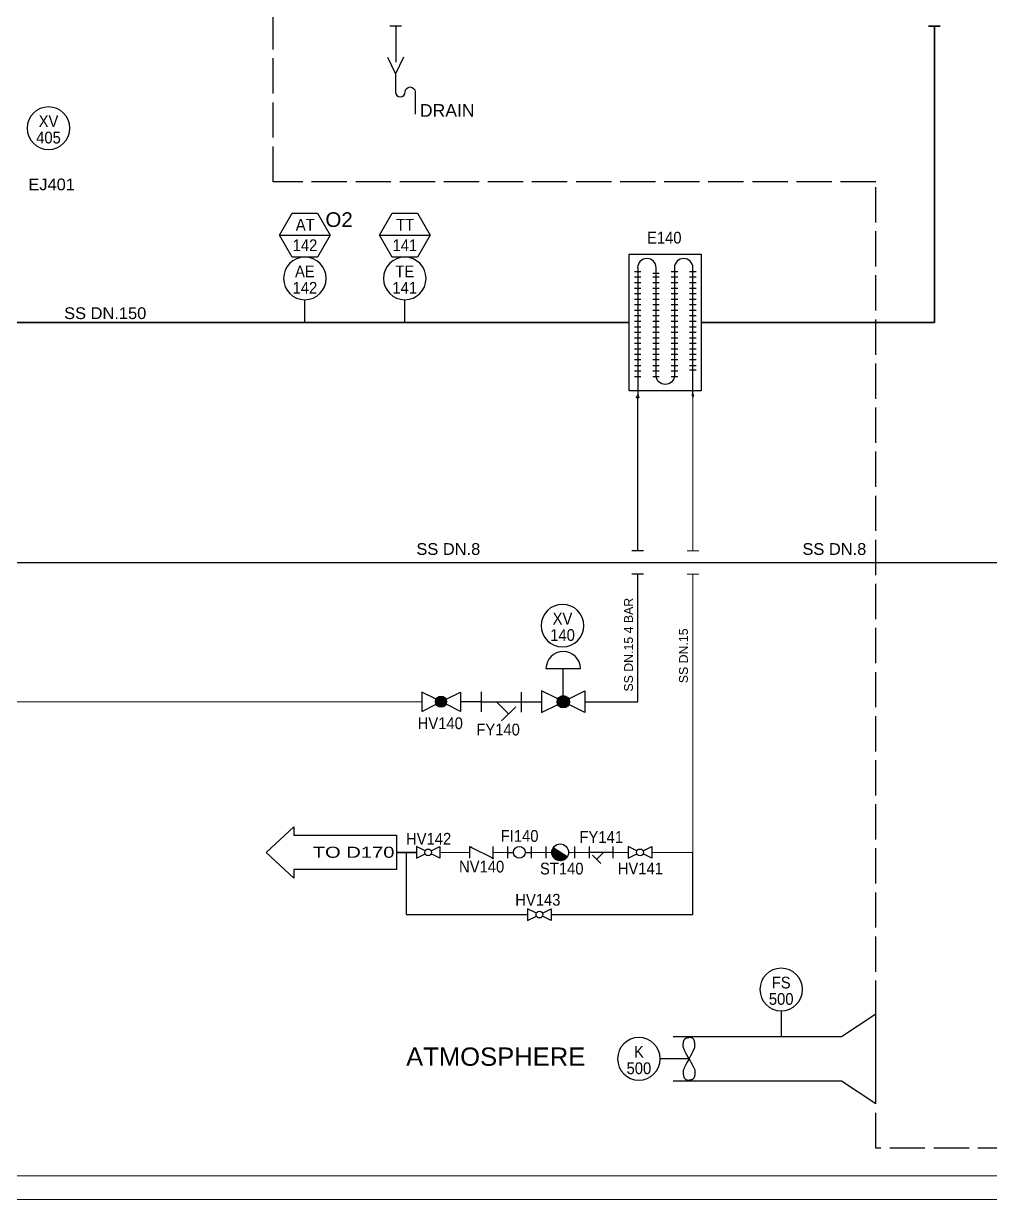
# Model space of a CAD drawing. Header units: millimetres. Extents: x 256 to 2599, y 626 to 1192.
# Drawn here: x 578.2 to 742.7, y 657.5 to 857.6 of the extents above; entities that cross this region are included whole.
import ezdxf
from ezdxf.enums import TextEntityAlignment as Align

# ---------------------------------------------------------------- set-up
doc = ezdxf.new("R2010")
doc.units = ezdxf.units.MM
doc.linetypes.add('AM_ISO02W050', pattern=[7.5, 6, -1.5])
for name, color, linetype, lineweight in [('-Condense', 240, 'Continuous', 35), ('-Testi', 7, 'Continuous', 35), ('LINEA - AZOTO', 151, 'Continuous', 35)]:
    doc.layers.add(name, color=color, linetype=linetype, lineweight=lineweight)
for name, color, linetype in [('-Conteggio', 1, 'Continuous'), ('-Pentano', 40, 'Continuous'), ('-Vapore', 253, 'Continuous'), ('1', 7, 'Continuous'), ('5', 6, 'Continuous'), ('L6-SOTTILE', 5, 'Continuous'), ('L8-TESTI', 1, 'Continuous'), ('Tag', 7, 'Continuous')]:
    doc.layers.add(name, color=color, linetype=linetype)
doc.styles.add('ARIAL_090', font='arial.ttf', dxfattribs={"width": 0.9})
doc.styles.get("Standard").update_dxf_attribs({"font": 'arial.ttf'})

# ---------------------------------------------------------------- blocks, each defined once
blk = doc.blocks.new('*U5')
at = {"color": 0, "linetype": 'ByBlock', "lineweight": -2}
for start, end in [(0, 180), (180, 0)]:
    blk.add_arc((0, 0), 5, start, end, dxfattribs=at)
at = {"color": 0, "linetype": 'ByBlock', "lineweight": -2, "width": 0.9}
for tag, p in [('#(TargetObject.Type)', (0, 1.65)), ('#(TargetObject.LoopNumber)', (0, -1.65))]:
    blk.add_attdef(tag, text='', height=2.5, dxfattribs=at).set_placement(p, align=Align.MIDDLE_CENTER)
blk = doc.blocks.new('Valve Label_block')
at = {"color": 0, "linetype": 'ByBlock', "lineweight": -2, "width": 0.9}
blk.add_attdef('#(TargetObject.Size)', text='', height=2.5, dxfattribs=at).set_placement((0, 4.7625), align=Align.BOTTOM_CENTER)
blk.add_attdef('#(TargetObject.Tag)', text='', height=2.5, dxfattribs=at).set_placement((0, -4.7625), align=Align.TOP_CENTER)
blk = doc.blocks.new('*U7')
at = {"color": 0, "linetype": 'ByBlock', "lineweight": -2}
for start, end in [(0, 180), (180, 0)]:
    blk.add_arc((0, 0), 5, start, end, dxfattribs=at)
at = {"color": 0, "linetype": 'ByBlock', "lineweight": -2, "width": 0.9}
for tag, p in [('#(TargetObject.Type)', (0, 1.65)), ('#(TargetObject.LoopNumber)', (0, -1.65))]:
    blk.add_attdef(tag, text='', height=2.5, dxfattribs=at).set_placement(p, align=Align.MIDDLE_CENTER)
blk = doc.blocks.new('Tag_block')
at = {"color": 0, "linetype": 'ByBlock', "lineweight": -2}
blk.add_attdef('#(TargetObject.Tag)', text='', height=2.5, dxfattribs=at).set_placement((0, 0), align=Align.MIDDLE_CENTER)

msp = doc.modelspace()

# ---------------------------------------------------------------- hatches: boundary and pattern name
h = msp.add_hatch(color=256)
h.dxf.hatch_style = 1
h.paths.add_polyline_path([(650.21, 742.23, 1), (648.32, 742.23, 1), (650.21, 742.23, 1)])
h = msp.add_hatch(color=256)
h.dxf.hatch_style = 1
h.paths.add_polyline_path([(671.1, 742.23, 1), (668.99, 742.23, 1), (671.1, 742.23, 1)])
h = msp.add_hatch(color=256)
h.dxf.hatch_style = 1
h.paths.add_polyline_path([(654.42, 717.54), (654.07, 717.59), (654.32, 717.35), (654.42, 717.54)])
h = msp.add_hatch()
h.set_pattern_fill('ANSI36', color=256, scale=0.057, angle=270)
h.set_pattern_definition([(315, (549.14665, 1237.71725), (0.351913787, -0.09597649), [0.4524375, -0.0904875, 0, -0.0904875])])
h.paths.add_polyline_path([(669.52, 715.17, 0.25749), (670.72, 715.84), (668.31, 717.35, 0.588535), (669.52, 715.17, 0.25749)])
h = msp.add_hatch(color=256)
h.dxf.hatch_style = 1
h.paths.add_polyline_path([(657.98, 715.64), (658.14, 715.56, 0.116434), (658.14, 715.6, 0.791418), (657.98, 715.64)])
h.paths.add_polyline_path([(657.98, 715.64, 0.116434), (657.97, 715.6, 0.791418), (658.14, 715.56), (657.98, 715.64, 0.116434)])

# ---------------------------------------------------------------- linework, layer by layer
at = {"layer": '-Condense', "lineweight": 20}
for p, q in [((692.1, 793.95), (692.1, 767.93)), ((693.1, 767.93), (691.11, 767.93)), ((693.1, 767.93), (691.11, 767.93)), ((693.1, 763.94), (691.11, 763.94)), ((693.1, 763.94), (691.11, 763.94)), ((692.1, 763.94), (692.1, 716.6)), ((654.07, 716.6), (649.07, 716.6)), ((660.58, 716.6), (658.06, 716.6)), ((667.08, 716.6), (664.57, 716.6)), ((674.47, 716.6), (671.95, 716.6)), ((681.11, 716.6), (678.46, 716.6)), ((692.1, 716.6), (685.1, 716.6))]:
    msp.add_line(p, q, dxfattribs=at)
at = {"layer": '-Condense'}
msp.add_line((645.08, 716.6), (641.67, 716.6), dxfattribs=at)
at = {"layer": '-Condense', "lineweight": 20}
msp.add_lwpolyline([(692.1, 793.95), (691.92, 794.46), (692.29, 794.46)], close=True, dxfattribs=at)
at = {"layer": '-Conteggio'}
for p, q in [((643.37, 706.01), (643.37, 716.6)), ((692.1, 706.01), (692.1, 716.6)), ((643.37, 706.01), (663.99, 706.01)), ((667.98, 706.01), (692.1, 706.01))]:
    msp.add_line(p, q, dxfattribs=at)
at = {"layer": '-Pentano'}
for p, q in [((642.54, 857.16), (640.54, 857.16)), ((642.54, 857.16), (640.54, 857.16)), ((641.54, 857.16), (641.54, 851.04)), ((563.18, 765.94), (746.91, 765.94))]:
    msp.add_line(p, q, dxfattribs=at)
at = {"layer": '-Vapore'}
for p, q in [((682.71, 767.93), (682.71, 793.95)), ((683.7, 767.93), (681.71, 767.93)), ((683.7, 767.93), (681.71, 767.93)), ((683.7, 763.94), (681.71, 763.94)), ((683.7, 763.94), (681.71, 763.94)), ((682.71, 742.23), (682.71, 763.94)), ((656.09, 742.23), (652.55, 742.23)), ((662.88, 742.23), (666.37, 742.23)), ((673.72, 742.23), (682.71, 742.23))]:
    msp.add_line(p, q, dxfattribs=at)
at = {"layer": '-Vapore', "lineweight": 20}
msp.add_line((645.97, 742.23), (339.88, 742.23), dxfattribs=at)
for p, q in [((640.12, 851.93), (641.49, 849.1)), ((682.15, 815.45), (683.26, 815.45)), ((682.15, 814.51), (683.26, 814.51)), ((682.71, 816.08), (682.71, 794.46)), ((685.29, 815.14), (686.39, 815.14)), ((685.29, 814.51), (686.39, 814.51)), ((688.42, 815.45), (689.53, 815.45)), ((688.42, 814.51), (689.53, 814.51)), ((691.55, 815.45), (692.66, 815.45)), ((691.55, 814.51), (692.66, 814.51)), ((682.15, 813.57), (683.26, 813.57)), ((682.15, 812.63), (683.26, 812.63)), ((682.15, 812.63), (683.26, 812.63)), ((685.29, 813.57), (686.39, 813.57)), ((685.29, 812.63), (686.39, 812.63)), ((685.29, 812.63), (686.39, 812.63)), ((688.42, 813.57), (689.53, 813.57)), ((688.42, 812.63), (689.53, 812.63)), ((688.42, 812.63), (689.53, 812.63)), ((691.55, 813.57), (692.66, 813.57)), ((691.55, 812.63), (692.66, 812.63)), ((691.55, 812.63), (692.66, 812.63)), ((682.15, 811.69), (683.26, 811.69)), ((682.15, 810.75), (683.26, 810.75)), ((685.29, 811.69), (686.39, 811.69)), ((685.29, 810.75), (686.39, 810.75)), ((688.42, 811.69), (689.53, 811.69)), ((688.42, 810.75), (689.53, 810.75)), ((691.55, 811.69), (692.66, 811.69)), ((691.55, 810.75), (692.66, 810.75)), ((682.15, 809.81), (683.26, 809.81)), ((682.15, 808.87), (683.26, 808.87)), ((685.29, 809.81), (686.39, 809.81)), ((685.29, 808.87), (686.39, 808.87)), ((688.42, 809.81), (689.53, 809.81)), ((688.42, 808.87), (689.53, 808.87)), ((691.55, 809.81), (692.66, 809.81)), ((691.55, 808.87), (692.66, 808.87)), ((682.15, 807.93), (683.26, 807.93)), ((682.15, 806.99), (683.26, 806.99)), ((685.29, 807.93), (686.39, 807.93)), ((685.29, 806.99), (686.39, 806.99)), ((688.42, 807.93), (689.53, 807.93)), ((688.42, 806.99), (689.53, 806.99)), ((691.55, 807.93), (692.66, 807.93)), ((691.55, 806.99), (692.66, 806.99)), ((682.15, 806.05), (683.26, 806.05)), ((682.15, 805.11), (683.26, 805.11)), ((685.29, 806.05), (686.39, 806.05)), ((685.29, 805.11), (686.39, 805.11)), ((688.42, 806.05), (689.53, 806.05)), ((688.42, 805.11), (689.53, 805.11)), ((691.55, 806.05), (692.66, 806.05)), ((691.55, 805.11), (692.66, 805.11)), ((682.15, 804.17), (683.26, 804.17)), ((682.15, 803.23), (683.26, 803.23)), ((685.29, 804.17), (686.39, 804.17)), ((685.29, 803.23), (686.39, 803.23)), ((688.42, 804.17), (689.53, 804.17)), ((688.42, 803.23), (689.53, 803.23)), ((691.55, 804.17), (692.66, 804.17)), ((691.55, 803.23), (692.66, 803.23)), ((682.15, 802.29), (683.26, 802.29)), ((682.15, 801.35), (683.26, 801.35)), ((682.15, 800.46), (683.26, 800.46)), ((685.29, 802.29), (686.39, 802.29)), ((685.29, 801.35), (686.39, 801.35)), ((685.29, 800.46), (686.39, 800.46)), ((688.42, 802.29), (689.53, 802.29)), ((688.42, 801.35), (689.53, 801.35)), ((688.42, 800.46), (689.53, 800.46)), ((691.55, 802.29), (692.66, 802.29)), ((691.55, 801.35), (692.66, 801.35)), ((691.55, 800.46), (692.66, 800.46)), ((682.15, 799.47), (683.26, 799.47)), ((682.15, 798.53), (683.26, 798.53)), ((685.29, 799.47), (686.39, 799.47)), ((685.29, 798.53), (686.39, 798.53)), ((688.42, 799.47), (689.53, 799.47)), ((688.42, 798.53), (689.53, 798.53)), ((691.55, 799.47), (692.66, 799.47)), ((691.55, 798.73), (692.66, 798.73)), ((682.15, 797.59), (683.26, 797.59)), ((685.29, 797.59), (686.39, 797.59)), ((688.42, 797.59), (689.53, 797.59)), ((667.11, 747.91), (672.98, 747.91)), ((670.05, 742.23), (670.05, 747.91)), ((656.09, 743.93), (656.09, 740.54)), ((662.88, 743.87), (662.88, 740.48)), ((656.09, 742.23), (662.88, 742.23)), ((658.71, 742.23), (660.76, 740.18)), ((661.96, 741.38), (659.56, 738.98)), ((654.07, 717.59), (654.07, 715.6)), ((654.32, 717.35), (654.07, 717.59)), ((654.07, 717.59), (654.42, 717.54)), ((654.42, 717.54), (654.32, 717.35)), ((658.06, 715.6), (654.37, 717.44)), ((658.06, 717.59), (658.06, 715.6)), ((660.58, 717.59), (660.58, 715.6)), ((660.58, 716.6), (661.57, 716.6)), ((663.57, 716.6), (664.57, 716.6)), ((664.57, 717.59), (664.57, 715.6)), ((667.08, 717.59), (667.08, 715.6)), ((670.72, 715.84), (668.31, 717.35)), ((671.95, 717.6), (671.95, 715.6)), ((674.47, 717.6), (674.47, 715.6)), ((678.46, 716.6), (674.47, 716.6)), ((676.92, 716.6), (675.71, 715.39)), ((678.46, 717.6), (678.46, 715.6)), ((675.01, 716.1), (676.42, 714.69))]:
    msp.add_line(p, q)
at = {"lineweight": 20}
for p, q in [((668.09, 716.6), (667.08, 716.6)), ((671.95, 716.6), (670.94, 716.6))]:
    msp.add_line(p, q, dxfattribs=at)
for points in [[(256.47, 657.54), (256.47, 1191.54), (1097.47, 1191.54), (1097.47, 657.54)], [(271.09, 661.54), (271.09, 1187.54), (1093.47, 1187.54), (1093.47, 661.54)]]:
    msp.add_lwpolyline(points, close=True, dxfattribs=at)
for points in [[(642.86, 851.93), (641.49, 849.1), (641.49, 846, 1), (643.16, 846, -1), (644.84, 846), (644.84, 842.19)], [(692.1, 794.46), (692.1, 816.08, 1), (688.97, 816.08), (688.97, 797.79, -1), (685.84, 797.79), (685.84, 816.08)]]:
    msp.add_lwpolyline(points, format="xyb")
for points in [[(693.54, 795.15), (681.27, 795.15), (681.27, 818.39), (693.54, 818.39)], [(682.71, 794.46), (682.89, 793.95), (682.52, 793.95)]]:
    msp.add_lwpolyline(points, close=True)
for points in [[(648.42, 742.66), (645.97, 743.88), (645.97, 740.59), (648.42, 741.81)], [(650.11, 742.66), (652.55, 743.88), (652.55, 740.59), (650.11, 741.81)], [(669.1, 742.71), (666.37, 744.07), (666.37, 740.4), (669.1, 741.76)], [(670.99, 742.71), (673.72, 744.07), (673.72, 740.4), (670.99, 741.76)], [(646.56, 716.85), (645.08, 717.59), (645.08, 715.6), (646.56, 716.34)], [(647.58, 716.85), (649.07, 717.59), (649.07, 715.6), (647.58, 716.34)], [(682.59, 716.86), (681.11, 717.6), (681.11, 715.6), (682.59, 716.34)], [(683.62, 716.86), (685.1, 717.6), (685.1, 715.6), (683.62, 716.34)], [(665.47, 706.27), (663.99, 707.01), (663.99, 705.01), (665.47, 705.76)], [(666.5, 706.27), (667.98, 707.01), (667.98, 705.01), (666.5, 705.76)]]:
    msp.add_lwpolyline(points)
for centre, radius in [((649.26, 742.23), 0.946), ((670.05, 742.23), 1.06), ((647.07, 716.6), 0.573), ((662.57, 716.6), 0.998), ((669.52, 716.6), 1.43), ((683.11, 716.6), 0.573), ((658.06, 715.6), 0.0857), ((665.99, 706.01), 0.573)]:
    msp.add_circle(centre, radius)
msp.add_arc((684.27, 816.08), 1.57, 0, 180)
msp.add_ellipse((670.05, 747.91), major_axis=(-2.94, 0), ratio=0.967342, start_param=3.141593, end_param=6.283185)
at = {"layer": '1'}
msp.add_lwpolyline([(688.77, 677.74), (717.39, 677.74), (723.23, 673.88), (723.23, 689.06), (717.39, 685.19), (688.77, 685.19)], dxfattribs=at)
at = {"layer": '5', "linetype": 'AM_ISO02W050', "lineweight": 30}
msp.add_lwpolyline([(723.23, 666.29), (723.23, 830.72), (620.7, 830.72), (620.7, 986.12), (664.46, 986.12), (664.46, 1014.9), (747.75, 1014.9), (747.75, 993.8), (843.91, 993.8), (843.91, 1037.11), (952.27, 1037.11), (952.27, 890.86), (904.09, 890.86), (904.09, 844.62), (942.52, 844.62), (942.52, 809.18), (904.09, 809.18), (904.09, 666.29), (723.23, 666.29), (723.23, 830.72), (620.7, 830.72), (620.7, 986.12)], dxfattribs=at)
at = {"layer": 'L6-SOTTILE'}
msp.add_lwpolyline([(624.18, 720.97), (624.18, 719.51), (641.67, 719.51), (641.67, 713.68), (624.18, 713.68), (624.18, 712.22), (619.52, 716.6)], close=True, dxfattribs=at)
at = {"layer": 'LINEA - AZOTO'}
msp.add_line((734.19, 857.16), (732.2, 857.16), dxfattribs=at)
msp.add_line((734.19, 857.16), (732.2, 857.16), dxfattribs=at)
for points in [[(733.19, 857.16), (733.19, 806.77), (693.54, 806.77)], [(681.27, 806.77), (423.08, 806.77), (423.08, 836.49)]]:
    msp.add_lwpolyline(points, dxfattribs=at)
at = {"layer": 'Tag'}
for p, q in [((621.79, 821.62), (630.39, 821.62)), ((638.78, 821.62), (647.38, 821.62)), ((626.09, 806.77), (626.09, 810.64)), ((643.08, 806.77), (643.08, 810.64)), ((707.13, 689.63), (707.13, 685.19)), ((691.46, 681.47), (686.55, 681.47))]:
    msp.add_line(p, q, dxfattribs=at)
for points in [[(621.79, 821.62), (623.94, 825.34), (628.24, 825.34), (630.39, 821.62), (628.24, 817.89), (623.94, 817.89)], [(638.78, 821.62), (640.93, 825.34), (645.23, 825.34), (647.38, 821.62), (645.23, 817.89), (640.93, 817.89)]]:
    msp.add_lwpolyline(points, close=True, dxfattribs=at)
for points in [[(691.46, 681.47), (691.15, 682.01), (690.92, 682.43), (690.74, 682.77), (690.62, 683.03), (690.54, 683.22), (690.49, 683.37), (690.47, 683.48), (690.46, 683.58), (690.45, 683.67), (690.45, 683.76), (690.45, 683.85), (690.46, 683.94), (690.46, 684.02), (690.47, 684.1), (690.49, 684.18), (690.5, 684.25), (690.51, 684.32), (690.53, 684.39), (690.55, 684.46), (690.57, 684.52), (690.59, 684.59), (690.61, 684.65), (690.64, 684.71), (690.67, 684.77), (690.71, 684.83), (690.76, 684.89), (690.82, 684.95), (690.89, 685), (690.99, 685.04), (691.12, 685.07), (691.27, 685.09), (691.46, 685.1)], [(691.46, 681.47), (691.76, 682.01), (692, 682.43), (692.17, 682.77), (692.29, 683.03), (692.38, 683.22), (692.42, 683.37), (692.45, 683.48), (692.46, 683.58), (692.46, 683.67), (692.47, 683.76), (692.46, 683.85), (692.46, 683.94), (692.45, 684.02), (692.44, 684.1), (692.43, 684.18), (692.41, 684.25), (692.4, 684.32), (692.39, 684.39), (692.37, 684.46), (692.35, 684.52), (692.33, 684.59), (692.3, 684.65), (692.27, 684.71), (692.24, 684.77), (692.2, 684.83), (692.16, 684.89), (692.1, 684.95), (692.02, 685), (691.92, 685.04), (691.8, 685.07), (691.64, 685.09), (691.46, 685.1)], [(691.46, 681.47), (691.15, 680.93), (690.92, 680.51), (690.74, 680.17), (690.62, 679.91), (690.54, 679.72), (690.49, 679.57), (690.47, 679.46), (690.46, 679.36), (690.45, 679.27), (690.45, 679.18), (690.45, 679.09), (690.46, 679), (690.46, 678.92), (690.47, 678.84), (690.49, 678.76), (690.5, 678.69), (690.51, 678.62), (690.53, 678.55), (690.55, 678.48), (690.57, 678.42), (690.59, 678.35), (690.61, 678.29), (690.64, 678.23), (690.67, 678.17), (690.71, 678.11), (690.76, 678.05), (690.82, 677.99), (690.89, 677.94), (690.99, 677.9), (691.12, 677.87), (691.27, 677.85), (691.46, 677.84)], [(691.46, 681.47), (691.76, 680.93), (692, 680.51), (692.17, 680.17), (692.29, 679.91), (692.38, 679.72), (692.42, 679.57), (692.45, 679.46), (692.46, 679.36), (692.46, 679.27), (692.47, 679.18), (692.46, 679.09), (692.46, 679), (692.45, 678.92), (692.44, 678.84), (692.43, 678.76), (692.41, 678.69), (692.4, 678.62), (692.39, 678.55), (692.37, 678.48), (692.35, 678.42), (692.33, 678.35), (692.3, 678.29), (692.27, 678.23), (692.24, 678.17), (692.2, 678.11), (692.16, 678.05), (692.1, 677.99), (692.02, 677.94), (691.92, 677.9), (691.8, 677.87), (691.64, 677.85), (691.46, 677.84)]]:
    msp.add_lwpolyline(points, dxfattribs=at)

# ---------------------------------------------------------------- block references
ref = msp.add_blockref('*U5', (582.47, 839.82), dxfattribs=dict(at, xscale=0.7246990090098623, yscale=0.7246990090098623, zscale=0.7246990090098623))
ref.add_attrib('#(TargetObject.Type)', 'XV', dxfattribs={"layer": '0', "color": 0, "linetype": 'ByBlock', "lineweight": -2, "ltscale": 2, "height": 2, "style": 'ARIAL_090', "width": 0.9}).set_placement((582.47, 841.02), align=Align.MIDDLE)
ref.add_attrib('#(TargetObject.LoopNumber)', '405', dxfattribs={"layer": '0', "color": 0, "linetype": 'ByBlock', "lineweight": -2, "ltscale": 2, "height": 2, "style": 'ARIAL_090', "width": 0.9}).set_placement((580.37, 836.63), align=Align.BOTTOM_LEFT)
ref = msp.add_blockref('Valve Label_block', (626.15, 825.28), dxfattribs=dict(at, xscale=0.1838663350828232, yscale=0.1838663350828232, zscale=0.1838663350828232))
ref.add_attrib('#(TargetObject.Tag)', 'AT', dxfattribs={"layer": '0', "color": 0, "linetype": 'ByBlock', "lineweight": -2, "ltscale": 2, "height": 2, "style": 'ARIAL_090', "width": 0.9}).set_placement((626.15, 824.4), align=Align.TOP_CENTER)
ref = msp.add_blockref('Valve Label_block', (643.14, 825.28), dxfattribs=dict(at, xscale=0.1838663350828232, yscale=0.1838663350828232, zscale=0.1838663350828232))
ref.add_attrib('#(TargetObject.Tag)', 'TT', dxfattribs={"layer": '0', "color": 0, "linetype": 'ByBlock', "lineweight": -2, "ltscale": 2, "height": 2, "style": 'ARIAL_090', "width": 0.9}).set_placement((643.14, 824.4), align=Align.TOP_CENTER)
ref = msp.add_blockref('Valve Label_block', (626.11, 821.56), dxfattribs=dict(at, xscale=0.1378997513121174, yscale=0.1378997513121174, zscale=0.1378997513121174))
ref.add_attrib('#(TargetObject.Tag)', '142', dxfattribs={"layer": '0', "color": 0, "linetype": 'ByBlock', "lineweight": -2, "ltscale": 2, "height": 2, "style": 'ARIAL_090', "width": 0.9}).set_placement((626.11, 820.91), align=Align.TOP_CENTER)
ref = msp.add_blockref('Valve Label_block', (643.1, 821.56), dxfattribs=dict(at, xscale=0.1378997513121174, yscale=0.1378997513121174, zscale=0.1378997513121174))
ref.add_attrib('#(TargetObject.Tag)', '141', dxfattribs={"layer": '0', "color": 0, "linetype": 'ByBlock', "lineweight": -2, "ltscale": 2, "height": 2, "style": 'ARIAL_090', "width": 0.9}).set_placement((643.1, 820.91), align=Align.TOP_CENTER)
ref = msp.add_blockref('Tag_block', (687.23, 822.2), dxfattribs=dict(at, xscale=0.02812457149191088, yscale=0.02812457149191088, zscale=0.02812457149191088))
ref.add_attrib('#(TargetObject.Tag)', 'E140', dxfattribs={"layer": '0', "color": 0, "linetype": 'ByBlock', "lineweight": -2, "ltscale": 2, "height": 2, "style": 'ARIAL_090', "width": 0.9}).set_placement((687.23, 822.2), align=Align.TOP_CENTER)
ref = msp.add_blockref('*U5', (626.09, 814.27), dxfattribs=dict(at, xscale=0.7246990090098623, yscale=0.7246990090098623, zscale=0.7246990090098623))
ref.add_attrib('#(TargetObject.Type)', 'AE', dxfattribs={"layer": '0', "color": 0, "linetype": 'ByBlock', "lineweight": -2, "ltscale": 2, "height": 2, "style": 'ARIAL_090', "width": 0.9}).set_placement((626.09, 815.46), align=Align.MIDDLE)
ref.add_attrib('#(TargetObject.LoopNumber)', '142', dxfattribs={"layer": '0', "color": 0, "linetype": 'ByBlock', "lineweight": -2, "ltscale": 2, "height": 2, "style": 'ARIAL_090', "width": 0.9}).set_placement((623.99, 811.07), align=Align.BOTTOM_LEFT)
ref = msp.add_blockref('*U7', (643.08, 814.27), dxfattribs=dict(at, xscale=0.7246990090098623, yscale=0.7246990090098623, zscale=0.7246990090098623))
ref.add_attrib('#(TargetObject.Type)', 'TE', dxfattribs={"layer": '0', "color": 0, "linetype": 'ByBlock', "lineweight": -2, "ltscale": 2, "height": 2, "style": 'ARIAL_090', "width": 0.9}).set_placement((643.08, 815.46), align=Align.MIDDLE)
ref.add_attrib('#(TargetObject.LoopNumber)', '141', dxfattribs={"layer": '0', "color": 0, "linetype": 'ByBlock', "lineweight": -2, "ltscale": 2, "height": 2, "style": 'ARIAL_090', "width": 0.9}).set_placement((640.98, 811.07), align=Align.BOTTOM_LEFT)
ref = msp.add_blockref('*U7', (669.92, 755.18), dxfattribs=dict(at, xscale=0.7246990090098623, yscale=0.7246990090098623, zscale=0.7246990090098623))
ref.add_attrib('#(TargetObject.Type)', 'XV', dxfattribs={"layer": '0', "color": 0, "linetype": 'ByBlock', "lineweight": -2, "ltscale": 2, "height": 2, "style": 'ARIAL_090', "width": 0.9}).set_placement((669.92, 756.37), align=Align.MIDDLE)
ref.add_attrib('#(TargetObject.LoopNumber)', '140', dxfattribs={"layer": '0', "color": 0, "linetype": 'ByBlock', "lineweight": -2, "ltscale": 2, "height": 2, "style": 'ARIAL_090', "width": 0.9}).set_placement((667.83, 751.98), align=Align.BOTTOM_LEFT)
ref = msp.add_blockref('Tag_block', (649.12, 739.57), dxfattribs=dict(at, xscale=0.02812457149191088, yscale=0.02812457149191088, zscale=0.02812457149191088))
ref.add_attrib('#(TargetObject.Tag)', 'HV140', dxfattribs={"layer": '0', "color": 0, "linetype": 'ByBlock', "lineweight": -2, "ltscale": 2, "height": 2, "style": 'ARIAL_090', "width": 0.9}).set_placement((649.12, 739.57), align=Align.TOP_CENTER)
ref = msp.add_blockref('Tag_block', (659.05, 738.5), dxfattribs=dict(at, xscale=-0.02812457149191088, yscale=0.02812457149191088, zscale=0.02812457149191088))
ref.add_attrib('#(TargetObject.Tag)', 'FY140', dxfattribs={"layer": '0', "color": 0, "linetype": 'ByBlock', "lineweight": -2, "ltscale": 2, "height": 2, "style": 'ARIAL_090', "width": 0.9}).set_placement((658.96, 738.5), align=Align.TOP_CENTER)
ref = msp.add_blockref('Tag_block', (662.62, 720.4), dxfattribs=dict(at, xscale=0.02812457149191088, yscale=0.02812457149191088, zscale=0.02812457149191088))
ref.add_attrib('#(TargetObject.Tag)', 'FI140', dxfattribs={"layer": '0', "color": 0, "linetype": 'ByBlock', "lineweight": -2, "ltscale": 2, "height": 2, "style": 'ARIAL_090', "width": 0.9}).set_placement((662.62, 720.4), align=Align.TOP_CENTER)
ref = msp.add_blockref('Tag_block', (647.14, 719.92), dxfattribs=dict(at, xscale=0.02812457149191088, yscale=0.02812457149191088, zscale=0.02812457149191088))
ref.add_attrib('#(TargetObject.Tag)', 'HV142', dxfattribs={"layer": '0', "color": 0, "linetype": 'ByBlock', "lineweight": -2, "ltscale": 2, "height": 2, "style": 'ARIAL_090', "width": 0.9}).set_placement((647.14, 719.92), align=Align.TOP_CENTER)
ref = msp.add_blockref('Tag_block', (676.51, 720.21), dxfattribs=dict(at, xscale=0.02812457149191088, yscale=0.02812457149191088, zscale=0.02812457149191088))
ref.add_attrib('#(TargetObject.Tag)', 'FY141', dxfattribs={"layer": '0', "color": 0, "linetype": 'ByBlock', "lineweight": -2, "ltscale": 2, "height": 2, "style": 'ARIAL_090', "width": 0.9}).set_placement((676.51, 720.21), align=Align.TOP_CENTER)
ref = msp.add_blockref('Tag_block', (656.16, 715.18), dxfattribs=dict(at, xscale=0.02812457149191088, yscale=0.02812457149191088, zscale=0.02812457149191088))
ref.add_attrib('#(TargetObject.Tag)', 'NV140', dxfattribs={"layer": '0', "color": 0, "linetype": 'ByBlock', "lineweight": -2, "ltscale": 2, "height": 2, "style": 'ARIAL_090', "width": 0.9}).set_placement((656.16, 715.18), align=Align.TOP_CENTER)
ref = msp.add_blockref('Tag_block', (669.79, 714.84), dxfattribs=dict(at, xscale=0.02812457149191088, yscale=0.02812457149191088, zscale=0.02812457149191088))
ref.add_attrib('#(TargetObject.Tag)', 'ST140', dxfattribs={"layer": '0', "color": 0, "linetype": 'ByBlock', "lineweight": -2, "ltscale": 2, "height": 2, "style": 'ARIAL_090', "width": 0.9}).set_placement((669.79, 714.84), align=Align.TOP_CENTER)
ref = msp.add_blockref('Tag_block', (683.17, 714.87), dxfattribs=dict(at, xscale=0.02812457149191088, yscale=0.02812457149191088, zscale=0.02812457149191088))
ref.add_attrib('#(TargetObject.Tag)', 'HV141', dxfattribs={"layer": '0', "color": 0, "linetype": 'ByBlock', "lineweight": -2, "ltscale": 2, "height": 2, "style": 'ARIAL_090', "width": 0.9}).set_placement((683.17, 714.87), align=Align.TOP_CENTER)
ref = msp.add_blockref('Tag_block', (665.73, 709.53), dxfattribs=dict(at, xscale=0.02812457149191088, yscale=0.02812457149191088, zscale=0.02812457149191088))
ref.add_attrib('#(TargetObject.Tag)', 'HV143', dxfattribs={"layer": '0', "color": 0, "linetype": 'ByBlock', "lineweight": -2, "ltscale": 2, "height": 2, "style": 'ARIAL_090', "width": 0.9}).set_placement((665.73, 709.53), align=Align.TOP_CENTER)
ref = msp.add_blockref('*U5', (707.13, 693.26), dxfattribs=dict(at, xscale=0.7246990090098623, yscale=0.7246990090098623, zscale=0.7246990090098623))
ref.add_attrib('#(TargetObject.Type)', 'FS', dxfattribs={"layer": '0', "color": 0, "linetype": 'ByBlock', "lineweight": -2, "ltscale": 2, "height": 2, "style": 'ARIAL_090', "width": 0.9}).set_placement((707.13, 694.45), align=Align.MIDDLE)
ref.add_attrib('#(TargetObject.LoopNumber)', '500', dxfattribs={"layer": '0', "color": 0, "linetype": 'ByBlock', "lineweight": -2, "ltscale": 2, "height": 2, "style": 'ARIAL_090', "width": 0.9}).set_placement((705.03, 690.06), align=Align.BOTTOM_LEFT)
ref = msp.add_blockref('*U5', (682.92, 681.47), dxfattribs=dict(at, xscale=0.7246990090098623, yscale=0.7246990090098623, zscale=0.7246990090098623))
ref.add_attrib('#(TargetObject.Type)', 'K', dxfattribs={"layer": '0', "color": 0, "linetype": 'ByBlock', "lineweight": -2, "ltscale": 2, "height": 2, "style": 'ARIAL_090', "width": 0.9}).set_placement((682.92, 682.67), align=Align.MIDDLE)
ref.add_attrib('#(TargetObject.LoopNumber)', '500', dxfattribs={"layer": '0', "color": 0, "linetype": 'ByBlock', "lineweight": -2, "ltscale": 2, "height": 2, "style": 'ARIAL_090', "width": 0.9}).set_placement((680.82, 678.27), align=Align.BOTTOM_LEFT)

# ---------------------------------------------------------------- texts
at = {"layer": '-Testi', "char_height": 2, "attachment_point": 1}
for s, insert, width in [('SS DN.150', (585.13, 809.35), 26.3736), ('SS DN.8 ', (645.06, 769.22), 19.5715), ('SS DN.8 ', (710.74, 769.22), 19.5715)]:
    msp.add_mtext(s, dxfattribs=dict(at, insert=insert, width=width))
at = {"layer": '-Testi', "char_height": 1.5, "width": 19.5715, "attachment_point": 1, "rotation": 90}
for s, insert in [('SS DN.15 4 BAR', (680.4, 743.96)), ('SS DN.15 ', (689.75, 745.39))]:
    msp.add_mtext(s, dxfattribs=dict(at, insert=insert))
msp.add_text('DRAIN', height=2.143).set_placement((645.65, 841.78))
at = {"insert": (643.32, 683.4), "char_height": 3.117, "attachment_point": 1}
msp.add_mtext_dynamic_manual_height_columns('ATMOSPHERE', width=9.7042, gutter_width=1.87, heights=[0], dxfattribs=at)
at = {"layer": 'L8-TESTI', "color": 3, "insert": (633.43, 716.61), "char_height": 1.8876, "attachment_point": 5}
msp.add_mtext('\\A1;\\pxi-3,l4,t4;{\\W1.3;\\C7;TO D170}', dxfattribs=at)
at = {"layer": 'Tag', "insert": (579.04, 831.26), "char_height": 2, "width": 19.5715, "attachment_point": 1}
msp.add_mtext('EJ401', dxfattribs=at)
at = {"layer": 'Tag', "insert": (629.58, 825.52), "char_height": 2.5, "attachment_point": 1}
msp.add_mtext_dynamic_manual_height_columns('O2', width=5.4539, gutter_width=1, heights=[0], dxfattribs=at)

doc.saveas('drawing.dxf')
